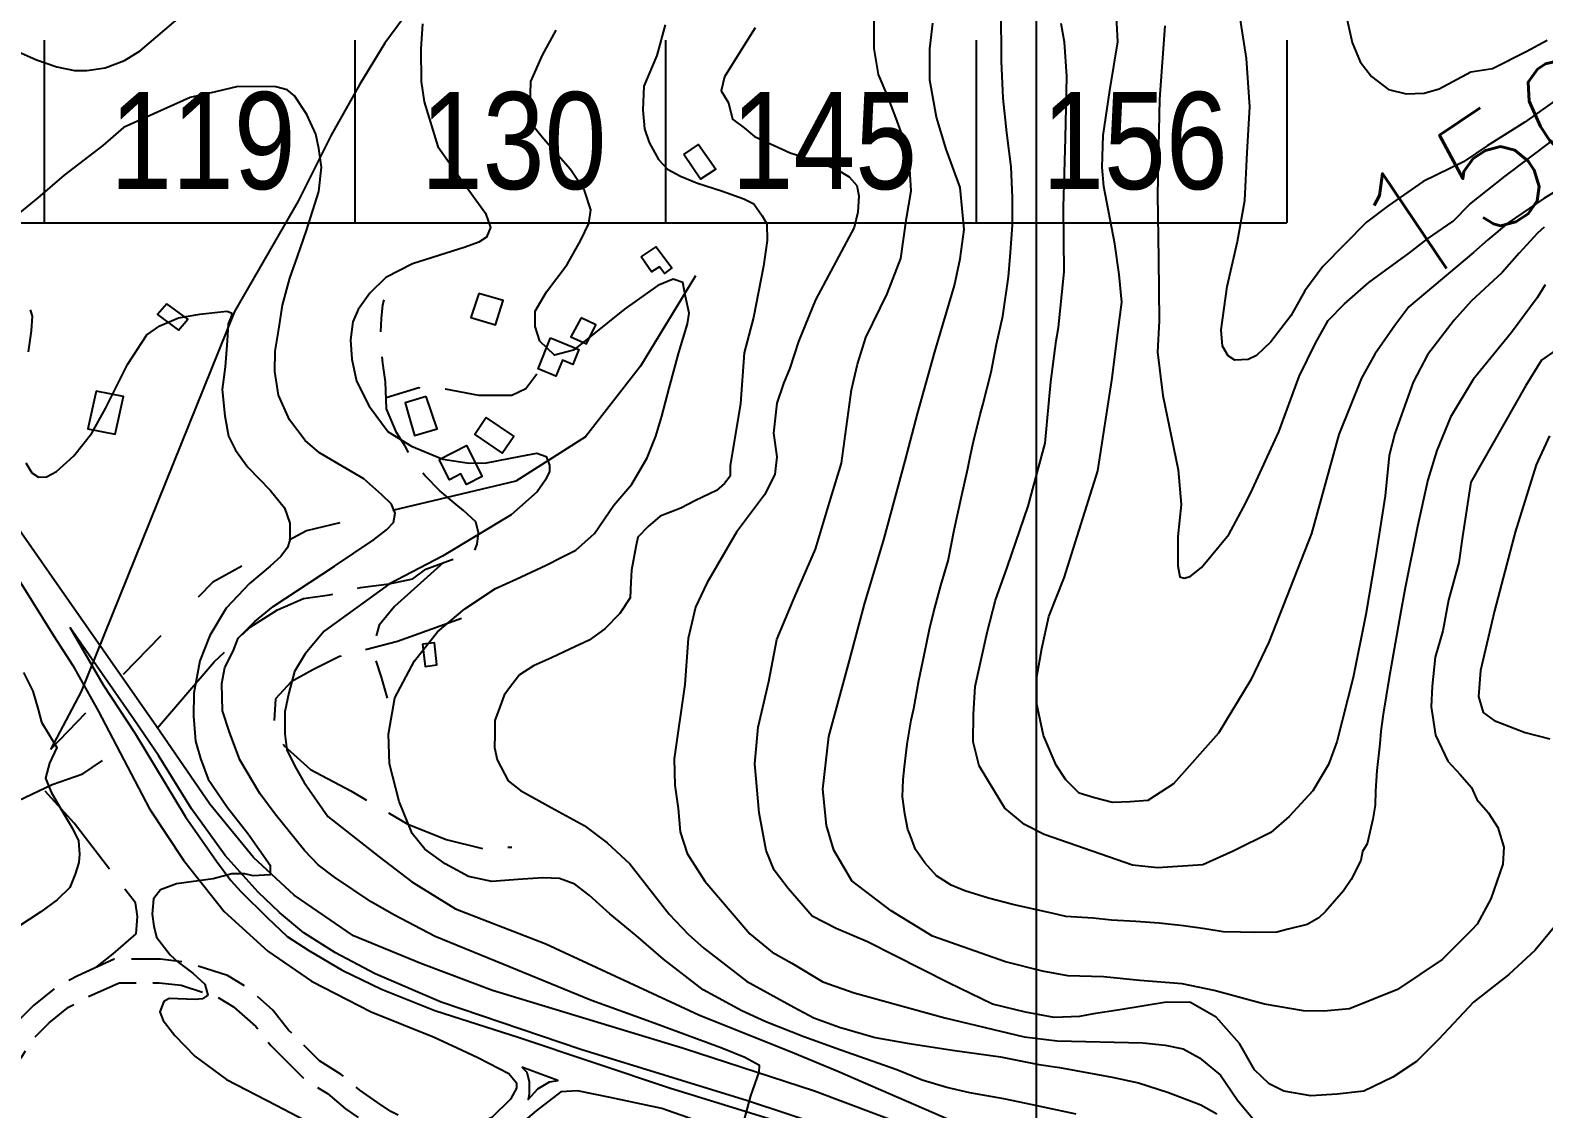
# Model space of a CAD drawing. Header units: millimetres. Extents: x 548366 to 1117317, y 7446967 to 14899125.
# Drawn here: x 549987 to 550548, y 7453730 to 7454129 of the extents above; entities that cross this region are included whole.
import ezdxf
from ezdxf.enums import TextEntityAlignment as Align

# ---------------------------------------------------------------- set-up
doc = ezdxf.new("R2010")
doc.units = ezdxf.units.MM
doc.header["$MEASUREMENT"] = 0
for name, pattern in [('CAMINHO', [3.75, 3, -0.75]), ('MEIO-FIOx2', [20, 15, -5]), ('RIO_PERIODICO', [5.8, 3, -0.4, 0.4, -0.4, 0.4, -0.4, 0.4, -0.4])]:
    doc.linetypes.add(name, pattern=pattern)
for name, color, linetype in [('AUTO_ESTRADA', 224, 'Continuous'), ('CAMINHO', 1, 'CAMINHO'), ('CURVA_INTERMEDIÁRIA', 32, 'Continuous'), ('CURVA_MESTRA', 36, 'Continuous'), ('EDIFICAÇÃO', 7, 'Continuous'), ('MALHA_TM', 8, 'Continuous'), ('RADIAIS', 222, 'Continuous'), ('RIO_PERIÓDICO', 4, 'RIO_PERIODICO'), ('RIO_PERMANENTE', 4, 'Continuous'), ('RUA_PAV_C_MEIO_FIO', 1, 'MEIO-FIOx2'), ('TXT_CURVA_MESTRA', 7, 'Continuous')]:
    doc.layers.add(name, color=color, linetype=linetype)
doc.styles.add('ar_n', font='ARIALN.TTF', dxfattribs={"height": 30})
doc.styles.add('ROMANS', font='romans.shx')

msp = doc.modelspace()

# ---------------------------------------------------------------- linework, layer by layer
at = {"layer": 'AUTO_ESTRADA'}
for points in [[(550427.07, 7453679.34), (550334.34, 7453714.89), (550277.92, 7453736.08), (550229.4, 7453751.88), (550158.6, 7453773.42), (550132, 7453783.48), (550107.01, 7453793.71), (550085.08, 7453808.79), (550069.99, 7453822.79), (550053.81, 7453842.55), (550034.05, 7453871.27), (550001.7, 7453917.6), (549984.01, 7453942.95), (549968.65, 7453965.98)], [(549975.41, 7453937.84), (549995.9, 7453905.08), (550003.09, 7453893.94), (550012.44, 7453877.07), (550031.48, 7453840.8), (550044.06, 7453821.76), (550059.16, 7453802.73), (550075.33, 7453788.01), (550091.5, 7453776.88), (550113.57, 7453765.49), (550137.01, 7453756.12), (550145.46, 7453752.18), (550153.16, 7453748.61), (550164.63, 7453742.61), (550167.44, 7453739.23), (550167.44, 7453737.27)], [(550481.45, 7453650.39), (550439.28, 7453664.75), (550411.29, 7453673.33), (550382.74, 7453680.6), (550351.65, 7453687.26), (550329.75, 7453693.09), (550297.87, 7453704.16), (550270.25, 7453712.55), (550221.36, 7453729.7), (550202.15, 7453733.81), (550190.02, 7453736.23), (550183.86, 7453735.86), (550174.72, 7453728.77), (550167.54, 7453722.79), (550166.26, 7453721.95)]]:
    msp.add_lwpolyline(points, dxfattribs=at)
at = {"layer": 'AUTO_ESTRADA', "color": 1}
msp.add_lwpolyline([(550342.39, 7453703.02), (550253.09, 7453732.51), (550191.27, 7453751.54), (550139.52, 7453769.14), (550115.08, 7453779.55), (550100.34, 7453787.45), (550088.67, 7453794.78), (550079.68, 7453802.32), (550071.78, 7453809.87), (550059.56, 7453823.51), (550046.98, 7453840.75), (550034.76, 7453860.5), (550025.77, 7453873.79), (550002.05, 7453907.9), (550014.27, 7453886.72), (550026.14, 7453868.74), (550044.83, 7453837.85), (550056.34, 7453821.33), (550061.65, 7453814.16), (550061.65, 7453814.16), (550065.25, 7453810.19), (550075.02, 7453800.51), (550082.53, 7453793.48), (550090.47, 7453788.3), (550102.87, 7453780.95), (550117.43, 7453773.93), (550137.19, 7453766.03), (550168.46, 7453755.98), (550224.17, 7453737.3), (550262.63, 7453725.45)], dxfattribs=at)
msp.add_lwpolyline([(550169.38, 7453745), (550171.26, 7453743.13), (550172.2, 7453739.56), (550172.2, 7453735.05), (550171.83, 7453732.99), (550175.4, 7453736.93), (550179.72, 7453739.56), (550182.72, 7453740.12)], close=True, dxfattribs=at)
at = {"layer": 'CAMINHO', "ltscale": 12.5, "flags": 128}
for points in [[(550034.37, 7453870.8), (550055.38, 7453895.27), (550062.74, 7453902.16), (550068.72, 7453908.14), (550078.84, 7453914.57), (550088.5, 7453918.71), (550098.16, 7453920.09), (550109.66, 7453922.85), (550120.25, 7453924.23), (550128.99, 7453926.07), (550133.9, 7453929.63), (550143.29, 7453933.15), (550151.53, 7453935.26), (550152.91, 7453938.94), (550153.37, 7453943.07), (550152.45, 7453947.21), (550147.85, 7453951.35), (550145.09, 7453953.65), (550139.11, 7453958.7), (550133.59, 7453964.22), (550129.45, 7453969.28), (550126.23, 7453975.25), (550123.01, 7453980.31), (550119.33, 7453989.04), (550118.87, 7453999.15), (550117.95, 7454006.05), (550117.03, 7454014.78), (550117.49, 7454022.6), (550117.95, 7454027.66), (550118.41, 7454029.49)], [(550175.05, 7454001.97), (550170.95, 7453996.51), (550165.7, 7453993.98), (550153.51, 7453993.98), (550141.11, 7453996.4), (550131.23, 7453996.82), (550119.14, 7453993.14)], [(550140.43, 7453932.08), (550122.31, 7453915.76), (550116.52, 7453908.87), (550115.14, 7453903.36), (550114.86, 7453897.29), (550117.35, 7453889.57), (550119.55, 7453881.86)], [(550147.14, 7453911.35), (550123.41, 7453902.8), (550101.9, 7453897.29), (550091.97, 7453892.33), (550083.97, 7453887.92), (550078.17, 7453881.58), (550077.62, 7453873.59), (550081.21, 7453864.22), (550091.14, 7453855.39), (550106.03, 7453847.4), (550127, 7453835.27), (550141.41, 7453829.36), (550155.2, 7453826.05), (550165.69, 7453826.6)], [(549937.22, 7453824.26), (549969.67, 7453838.02), (549982.9, 7453843.82), (549995.44, 7453849.85), (550006.82, 7453853.8), (550020.02, 7453862.63)], [(550011.63, 7453781.96), (550017.96, 7453786.96), (550026.56, 7453794.38), (550027.02, 7453800.88), (550026.32, 7453805.99), (550022.14, 7453811.33), (550003.57, 7453835.46), (549992.08, 7453848.23)]]:
    msp.add_lwpolyline(points, dxfattribs=at)
at = {"layer": 'CURVA_INTERMEDIÁRIA'}
for points, elevation in [([(550557.87, 7454073), (550548.1, 7454067.05), (550534.98, 7454058.06), (550527.36, 7454051.78), (550522.04, 7454046.98), (550498.19, 7454026.86), (550492.93, 7454019.96), (550485.48, 7454009.3), (550480.64, 7454000.5), (550472.25, 7453979.62), (550462.11, 7453942.85), (550446.3, 7453902.56), (550439.6, 7453888.55), (550427.6, 7453868.82), (550410.87, 7453850.02), (550401.43, 7453843.82), (550394.83, 7453843.33), (550388.27, 7453843.08), (550381.7, 7453844.85), (550375.98, 7453846.55), (550371.01, 7453851.51), (550367.5, 7453856.92), (550362.79, 7453867.96), (550360.3, 7453879.61), (550360.27, 7453889.74), (550362.13, 7453900.28), (550364.74, 7453912.06), (550370.37, 7453926.42), (550382.94, 7453966.09), (550388.15, 7454000.41), (550390.26, 7454017.4), (550391.75, 7454028.68), (550390.77, 7454038.83), (550389.15, 7454050.24), (550385.15, 7454071.53), (550384.53, 7454078.72), (550384.9, 7454090.38), (550387.29, 7454107.09), (550390.27, 7454125.2), (550389.39, 7454141.79)], 140), ([(550564.53, 7454112.02), (550541.17, 7454095.34), (550527.13, 7454086.58), (550518.36, 7454080.7), (550503.46, 7454073.32), (550490.49, 7454064.31), (550482.48, 7454058.31), (550466.27, 7454041.8), (550459.56, 7454032.78), (550454.38, 7454023.54), (550447.03, 7454013.9), (550441.74, 7454008.82), (550438.55, 7454007.33), (550433.62, 7454007.18), (550431.23, 7454008.71), (550429.07, 7454012.3), (550428.56, 7454018.4), (550430.87, 7454034.4), (550434.68, 7454051.06), (550437.4, 7454066.34), (550438.23, 7454084.13), (550439.15, 7454101.1), (550437.97, 7454118.95), (550434.63, 7454140.34)], 160), ([(549981.6, 7454122), (549989.64, 7454118.41), (549997.17, 7454115.84), (550003.68, 7454114.47), (550008.3, 7454114.47), (550014.98, 7454115.5), (550022.17, 7454118.24), (550027.99, 7454121.83), (550046.31, 7454137.39)], 60), ([(550548.6, 7454035.03), (550545.7, 7454030.25), (550536.2, 7454017.4), (550521.93, 7453999.92), (550513.58, 7453986), (550508.49, 7453973.67), (550505.15, 7453962.75), (550501.29, 7453945.49), (550496.74, 7453922.7), (550494.89, 7453912.53), (550490.79, 7453889.41), (550488.56, 7453875.93), (550487.78, 7453869.63), (550487.44, 7453864.83), (550486.28, 7453855.05), (550485.74, 7453847.36), (550485.6, 7453842.19), (550484.82, 7453836.98), (550482.69, 7453827.79), (550480.99, 7453824.92), (550480.32, 7453821.65), (550476.73, 7453814.52), (550473.98, 7453810.4), (550467.29, 7453802.73), (550464.74, 7453800.38), (550460.48, 7453797.95), (550453.38, 7453796.12), (550449.23, 7453795.07), (550441.11, 7453794.93), (550435.7, 7453795), (550429.39, 7453795.13), (550422.52, 7453796.28), (550414.69, 7453797.44), (550405.66, 7453798.35), (550396.98, 7453798.99), (550387.92, 7453799.56), (550381.13, 7453800.21), (550370.98, 7453800.85), (550365.78, 7453802.07), (550360.81, 7453803.22), (550351.38, 7453805.25), (550342.42, 7453807.7), (550333.63, 7453810.43), (550328.57, 7453812.51), (550323.06, 7453815.88), (550318.73, 7453820.72), (550315.27, 7453825.65), (550313.2, 7453831.36), (550312.45, 7453833.14), (550311.41, 7453838.88), (550310.56, 7453845.2), (550310.8, 7453851.68), (550311.27, 7453856.34), (550312.18, 7453864.74), (550313.74, 7453873.65), (550314.69, 7453877.94), (550316.55, 7453888.37), (550318.51, 7453897.69), (550320.54, 7453907.39), (550322.03, 7453913.4), (550324.71, 7453923.6), (550327.38, 7453932.67), (550329.72, 7453944.76), (550332.19, 7453955.93), (550334.67, 7453966.97), (550335.67, 7453971.87), (550336.8, 7453977), (550339.34, 7453986.99), (550340.25, 7453990.61), (550343.4, 7454002.7), (550345.36, 7454013.09), (550347.66, 7454023.46), (550349.79, 7454037.98), (550350.47, 7454047.09), (550351.25, 7454057.15), (550351.28, 7454067.41), (550350.78, 7454078.82), (550349.12, 7454091.35), (550347.83, 7454104.29), (550347.22, 7454117.93), (550347.03, 7454137.47)], 120), ([(550474.48, 7454136.55), (550477.16, 7454124.94), (550480.04, 7454117.69), (550484.34, 7454112.27), (550490.61, 7454107.51), (550497.17, 7454105.82), (550503.85, 7454106.16), (550509.35, 7454107.78), (550521.15, 7454114.07), (550529.1, 7454115.3), (550541.62, 7454121.53), (550549.45, 7454125.76)], 170), ([(550132.61, 7454131.79), (550131.97, 7454122.54), (550132.14, 7454110.47), (550133.27, 7454102.93), (550138.31, 7454086.35), (550147.23, 7454073.69), (550155.98, 7454061.62), (550157.79, 7454056.37), (550156.32, 7454052.77), (550153.56, 7454050.93), (550148.39, 7454048.98), (550128.95, 7454042.78), (550119.06, 7454037.72), (550113.08, 7454031.97), (550108.76, 7454025.95), (550106.81, 7454021.35), (550105.95, 7454014.63), (550106.39, 7454007.52), (550108.22, 7453999.31), (550112.9, 7453990.02), (550119.91, 7453980.6), (550128.54, 7453975.2), (550140.15, 7453970.37), (550149.93, 7453968.99), (550156.32, 7453969.08), (550169.08, 7453971.49), (550174.95, 7453972.64), (550178.4, 7453971.38), (550179.71, 7453968.24), (550179.71, 7453965.82), (550178.17, 7453962.76), (550175.18, 7453958.28), (550165.52, 7453949.77), (550140.04, 7453934.4), (550120.37, 7453924.18), (550096.22, 7453906.71), (550089.09, 7453898.2), (550085.18, 7453891.65), (550083.06, 7453883.77), (550081.67, 7453876.74), (550081.58, 7453868.59), (550082.37, 7453862.71), (550085.27, 7453856.64), (550088.84, 7453850.55), (550097.6, 7453837.92), (550116.63, 7453822.95), (550128.71, 7453813.76), (550144.81, 7453803.76), (550178.33, 7453790.73), (550235.03, 7453764.41), (550270.49, 7453750.22), (550286.49, 7453743.56), (550327.85, 7453725.66)], 60), ([(550374.9, 7453727.56), (550358.73, 7453731.05), (550348.08, 7453733.24), (550335.41, 7453735.44), (550326.96, 7453737.46), (550317.84, 7453740.16), (550308.38, 7453744.05), (550287.62, 7453751.36), (550273.94, 7453756.25), (550259.91, 7453761.83), (550250.96, 7453765.88), (550236.6, 7453773.64), (550221.97, 7453785.03), (550211.83, 7453793.8), (550202.03, 7453801.91), (550194.43, 7453808.83), (550189.02, 7453812.88), (550183.45, 7453814.91), (550177.2, 7453815.25), (550167.95, 7453814.62), (550158.32, 7453813.78), (550149.71, 7453815.64), (550141.09, 7453820.36), (550133.49, 7453825.77), (550128.75, 7453831.68), (550124.02, 7453843.49), (550120.4, 7453857.48), (550120.07, 7453868.45), (550122.43, 7453881.96), (550129.7, 7453895.63), (550138.17, 7453906.38), (550148.31, 7453914.99), (550159.63, 7453922.42), (550167.4, 7453925.97), (550178.48, 7453931.09), (550184.22, 7453934.13), (550189.46, 7453936.66), (550196.39, 7453942.91), (550203.48, 7453953.38), (550210.24, 7453961.14), (550215.87, 7453970.86), (550219.08, 7453978.97), (550221.28, 7453986.39), (550223.98, 7453996.69), (550227.56, 7454009.97), (550230.77, 7454020.61), (550231.45, 7454024.49), (550230.09, 7454030.73), (550229.08, 7454035.97), (550225.53, 7454037.15), (550219.79, 7454034.79), (550207.45, 7454026.01), (550188.53, 7454010.81), (550181.49, 7454008.95), (550176.09, 7454014.18), (550174.4, 7454019.58), (550174.4, 7454025.32), (550178.62, 7454032.41), (550186.22, 7454042.54), (550191.34, 7454051.59), (550194.21, 7454057.84), (550195.06, 7454062.9), (550192.69, 7454069.99), (550187.45, 7454077.76), (550177.47, 7454089.19), (550173.25, 7454094.43), (550172.57, 7454101.35), (550172.74, 7454110.46), (550177.13, 7454120.26), (550182.22, 7454129.5)], 70), ([(550222.51, 7454131.43), (550219.49, 7454120.02), (550214.63, 7454108.72), (550214.33, 7454099.9), (550214.94, 7454092.89), (550216.61, 7454087.87), (550220.12, 7454081.48), (550223.47, 7454077.98), (550228.19, 7454075.39), (550234.57, 7454072.79), (550243.46, 7454069.89), (550251.66, 7454066.93), (550255.47, 7454065.1), (550258.51, 7454060.69), (550260.19, 7454057.64), (550260.34, 7454051.55), (550258.97, 7454041.97), (550255.31, 7454022.94), (550251.81, 7454009.85), (550250.43, 7453991.05), (550246.64, 7453967.97), (550246.64, 7453964.16), (550244.51, 7453961.42), (550241.62, 7453958.84), (550233.8, 7453955.07), (550228.33, 7453952.27), (550220.73, 7453949.27), (550216.26, 7453945.48), (550212.46, 7453941.56), (550211.65, 7453937.9), (550210.1, 7453929.27), (550209.87, 7453924.81), (550209.62, 7453919.05), (550205.73, 7453913.14), (550200.23, 7453907.53), (550194.43, 7453903.3), (550187.23, 7453899.98), (550180.48, 7453896.74), (550173.71, 7453893.78), (550168.63, 7453890.45), (550164.88, 7453885.68), (550162.93, 7453882.86), (550161.36, 7453878.82), (550159.48, 7453873.56), (550159.48, 7453868.31), (550159.35, 7453863.5), (550160.36, 7453858.96), (550164.4, 7453851.15), (550168.93, 7453847.62), (550180.3, 7453841.22), (550192.51, 7453834.64), (550201.08, 7453828.14), (550209.48, 7453820.41), (550224.08, 7453801.76), (550231.06, 7453794.34), (550236.86, 7453789.14), (550245.03, 7453782.8), (550252.74, 7453776.9), (550270.21, 7453767.29), (550277.63, 7453763.26), (550287.19, 7453759.82), (550300.43, 7453756.02), (550312.93, 7453753.83), (550329.92, 7453751.23), (550346.84, 7453748.81), (550360.99, 7453746.03), (550368.66, 7453744.85), (550388.19, 7453741.28), (550397.97, 7453739.16), (550409.09, 7453735.6), (550421.07, 7453731.01), (550427.04, 7453727.65)], 80), ([(550255.96, 7454130.36), (550249.22, 7454119.75), (550244.5, 7454112.17), (550243.31, 7454106.95), (550245.97, 7454102.57), (550247.54, 7454096.44), (550251.79, 7454093.3), (550255.67, 7454090.1), (550268.82, 7454084.04), (550278.26, 7454081.01), (550286.02, 7454077.98), (550290.74, 7454075.11), (550293.61, 7454071.9), (550294.28, 7454068.04), (550293.94, 7454061.98), (550292.57, 7454056.31), (550278.23, 7454029.53), (550272, 7454014.04), (550268.77, 7454004.14), (550266.41, 7453998.41), (550263.88, 7453991.17), (550262.7, 7453980.06), (550263.88, 7453971.3), (550263.18, 7453964.79), (550259.31, 7453957.21), (550249.02, 7453943.4), (550238.04, 7453924.44), (550233.83, 7453915.52), (550231.13, 7453903.9), (550229.78, 7453886.89), (550225.91, 7453859.31), (550226.08, 7453849.55), (550227.43, 7453840.96), (550228.1, 7453832.2), (550230.73, 7453824.2), (550237.27, 7453814.02), (550253.96, 7453794.49), (550262.22, 7453787.58), (550269.47, 7453783.54), (550280.94, 7453776.63), (550292.57, 7453772.59), (550326.22, 7453763.29), (550355.56, 7453756.22), (550367.87, 7453754.71), (550399.57, 7453754.03), (550407.83, 7453753.19), (550414.48, 7453751.8), (550420.55, 7453748.43), (550428.28, 7453742.03), (550434.66, 7453732.82), (550441.89, 7453724.04)], 90), ([(550552.66, 7454010.86), (550547.35, 7454007.07), (550541.43, 7453997.69), (550521.16, 7453961.95), (550517.97, 7453941.78), (550516.69, 7453932.08), (550512.84, 7453918.1), (550510.67, 7453906.73), (550507.91, 7453897.03), (550506.82, 7453886.3), (550506.43, 7453878.62), (550508, 7453868.03), (550512.54, 7453858.48), (550517.17, 7453853.56), (550521.31, 7453848.7), (550523.36, 7453844.19), (550527.48, 7453839.43), (550531.13, 7453833.82), (550533.29, 7453826.55), (550532.92, 7453820.25), (550528.52, 7453807.37), (550523.41, 7453798.08), (550521.42, 7453795.9), (550510.52, 7453784.86), (550493.89, 7453773.74), (550476.17, 7453766.69), (550466.6, 7453765.75), (550459.08, 7453765.9), (550444.65, 7453768.41), (550426.03, 7453773.43), (550414.11, 7453775.94), (550398.43, 7453777.19), (550384.94, 7453778.44), (550371.77, 7453778.91), (550362.34, 7453780.65), (550348.7, 7453784.1), (550321.66, 7453793.59), (550306.3, 7453802.99), (550291.72, 7453814.11), (550285.11, 7453825.48), (550282.29, 7453834.56), (550281.04, 7453848.03), (550283.25, 7453867.57), (550290.31, 7453893.88), (550296.44, 7453916.72), (550303.65, 7453941), (550311.52, 7453969.8), (550316.07, 7453987.18), (550322.5, 7454010.26), (550329.74, 7454034.83), (550331.93, 7454044.7), (550333.34, 7454055.51), (550331.91, 7454071.09), (550326.74, 7454085.34), (550323.13, 7454097.25), (550320.62, 7454110.98), (550320.62, 7454122.57), (550321.72, 7454132.12)], 110), ([(550548.22, 7454056.49), (550545.82, 7454054.17), (550539.06, 7454046.76), (550532.73, 7454039.64), (550521.2, 7454029.01), (550514.9, 7454021.9), (550505.07, 7454009.15), (550499.75, 7453998.93), (550492.99, 7453979.92), (550490.82, 7453971.8), (550489.4, 7453956.82), (550485.79, 7453933.99), (550482.25, 7453912.85), (550477.5, 7453889.42), (550471.43, 7453865.63), (550468.37, 7453857.18), (550462.54, 7453847.44), (550453.74, 7453837.93), (550447, 7453831.98), (550433.05, 7453825.09), (550421.74, 7453820), (550404.97, 7453818.91), (550395.72, 7453819.85), (550363.02, 7453831.23), (550355.7, 7453835.01), (550348.38, 7453841.06), (550344.59, 7453847.37), (550338.87, 7453856.77), (550336.65, 7453865.62), (550336.83, 7453875.74), (550337.43, 7453886.11), (550341.87, 7453906.17), (550344.93, 7453918.1), (550349.38, 7453930.68), (550357.12, 7453952.97), (550363.31, 7453976.38), (550365.41, 7453999.11), (550367.39, 7454014.26), (550368.37, 7454019.23), (550370.35, 7454039.89), (550370.11, 7454063.81), (550370.94, 7454089.4), (550371.36, 7454112.46), (550370.58, 7454125.04), (550369.27, 7454131.99)], 130), ([(549985.63, 7453969.05), (549987.85, 7453965.39), (549990.27, 7453963.75), (549993.35, 7453963.85), (549997.02, 7453965.87), (550003.39, 7453971.66), (550010.05, 7453980.04), (550015.19, 7453989.19), (550023.3, 7454005.48), (550030.44, 7454016.47), (550035.3, 7454019.88), (550042.24, 7454022.77), (550050.15, 7454024.12), (550060.09, 7454025.28), (550061.83, 7454024.7), (550061.83, 7454023.54), (550060.67, 7454020.61), (550060.29, 7454014.34), (550059.51, 7454004.61), (550058.38, 7453996.25), (550059.44, 7453986.52), (550060.69, 7453978.9), (550063.39, 7453973.7), (550067.94, 7453967.48), (550076.14, 7453958.9), (550081.54, 7453952.34), (550083.47, 7453946.7), (550083.47, 7453940.34), (550082.61, 7453937.73), (550080.1, 7453934.36), (550076.24, 7453930.79), (550068.5, 7453924.38), (550059.91, 7453915.22), (550053.81, 7453905.05), (550050.14, 7453895.6), (550047.92, 7453883.65), (550047.72, 7453875.1), (550048.49, 7453865.85), (550050.42, 7453859.39), (550053.16, 7453851.81), (550060.4, 7453841.3), (550068.02, 7453831.47), (550076.14, 7453819.87), (550076.16, 7453816.27), (550069.83, 7453815.9), (550066.85, 7453816.64), (550063.87, 7453816.64), (550061.95, 7453816.72), (550055.08, 7453814.87), (550041.45, 7453812.92), (550035.57, 7453810.75), (550032.95, 7453807.35), (550032.42, 7453801.76), (550033.02, 7453797.32), (550034.03, 7453793.15), (550039.07, 7453786.71), (550042.12, 7453783.96), (550047.53, 7453779.87), (550051.93, 7453775.77), (550053.1, 7453771.66), (550051.05, 7453770.35), (550048.38, 7453770.07), (550038.8, 7453770.48), (550036.72, 7453769.37), (550035.33, 7453765.49), (550036.58, 7453762.3), (550040.88, 7453756.76), (550048.24, 7453749.14), (550059.95, 7453740.45), (550078.41, 7453730.89), (550094.5, 7453722.57)], 40), ([(549987.26, 7454025.84), (549987.97, 7454023.38), (549987.61, 7454018.03), (549986.49, 7454010.26)], 40), ([(549984.74, 7453891.28), (549988.23, 7453884.4), (549990.24, 7453877.56), (549991.43, 7453872.94), (549997.1, 7453863.58), (549994.44, 7453857.68), (549992.95, 7453852.11), (549995.08, 7453846.96), (549998.29, 7453841.42), (550002.96, 7453833.44), (550005.2, 7453828.9), (550005.52, 7453824.01), (550005.31, 7453820.92), (550003.95, 7453816.52), (550001.94, 7453811.65), (549997.27, 7453807.04), (549991.14, 7453802.58), (549982.56, 7453796.92)], 30)]:
    msp.add_lwpolyline(points, dxfattribs=dict(at, elevation=elevation))
at = {"layer": 'CURVA_MESTRA'}
for points, elevation in [([(550553.24, 7453798.42), (550544.89, 7453788.36), (550535.25, 7453779.31), (550522.04, 7453769.14), (550509.23, 7453755.33), (550500.97, 7453747.08), (550492.2, 7453741.35), (550481.41, 7453736.13), (550471.63, 7453734.95), (550461.77, 7453734.41), (550451.82, 7453736.09), (550446.42, 7453738.78), (550440.95, 7453744.07), (550435.36, 7453753.73), (550426.7, 7453763.54), (550417.25, 7453768.93), (550408.32, 7453769.1), (550391.04, 7453766.29), (550381.26, 7453764.78), (550376.03, 7453763.77), (550366.76, 7453763.43), (550356.14, 7453765.45), (550343.9, 7453768.35), (550327.55, 7453776.26), (550297.54, 7453791.42), (550285.9, 7453796.47), (550277.02, 7453801), (550268.11, 7453811.23), (550262.96, 7453818.05), (550259.94, 7453825.3), (550257.37, 7453839.31), (550255.78, 7453857.45), (550257.04, 7453871.07), (550261, 7453888.01), (550263.99, 7453903.6), (550270.38, 7453918.91), (550278.3, 7453937.04), (550283.47, 7453954.38), (550287.92, 7453968.96), (550291.55, 7453996.1), (550293.82, 7454005.61), (550296.86, 7454015.5), (550304.88, 7454031.67), (550309.86, 7454044.81), (550311.98, 7454059.72), (550313.66, 7454069.91), (550312.89, 7454083.83), (550308.05, 7454097.05), (550304.87, 7454105.51), (550301.55, 7454113.05), (550300.04, 7454122.67), (550300.04, 7454136.7)], 100), ([(550407.77, 7454131.05), (550405.72, 7454103.85), (550404.95, 7454068.51), (550405.41, 7454044.62), (550405.58, 7454021.73), (550404.99, 7454010.03), (550406.96, 7453994.06), (550412.68, 7453966.47), (550413.81, 7453953.65), (550412.53, 7453941.71), (550412.5, 7453930.89), (550413.23, 7453926.8), (550414.86, 7453926.26), (550417.11, 7453926.92), (550421.35, 7453930.23), (550431.42, 7453942.55), (550436.72, 7453952.34), (550439.51, 7453957.72), (550449.92, 7453980.55), (550457.54, 7454001.07), (550463.52, 7454013.41), (550468.3, 7454021.78), (550474.29, 7454027.95), (550483.26, 7454035.92), (550498.41, 7454046.87), (550504.99, 7454052.05), (550514.56, 7454058.62), (550520.72, 7454064.97), (550533.89, 7454075.36), (550551.43, 7454088.62)], 150), ([(550251.42, 7453723.87), (550254.36, 7453734.35), (550257.42, 7453743.14), (550257.46, 7453745.68), (550252.05, 7453748.55), (550243.54, 7453752), (550217.09, 7453761.77), (550195.24, 7453769.7), (550165.1, 7453782.11), (550137.33, 7453793.42), (550122.04, 7453801.47), (550113.64, 7453806.29), (550100.07, 7453815.49), (550093.91, 7453820.04), (550088.85, 7453825.33), (550078.04, 7453838.77), (550072.41, 7453846.47), (550064.93, 7453859), (550061.13, 7453869.22), (550058.49, 7453877.12), (550058.31, 7453887.23), (550059.33, 7453893.12), (550062.49, 7453899.26), (550064.36, 7453904.06), (550070.46, 7453910.27), (550077.24, 7453915.79), (550100.01, 7453930.73), (550114.39, 7453940.38), (550119.34, 7453944.17), (550121.89, 7453946.92), (550122.49, 7453950.42), (550121.12, 7453953.74), (550117.62, 7453957.24), (550110.94, 7453963.08), (550102.89, 7453967.79), (550094.49, 7453972.73), (550089.2, 7453977.33), (550083.37, 7453985.02), (550079.26, 7453994.2), (550077.9, 7454002.98), (550077.98, 7454010.49), (550079.41, 7454018.67), (550080.78, 7454027.54), (550083.51, 7454037.52), (550086.35, 7454045.61), (550089.6, 7454055.24), (550094.22, 7454069.63), (550095.16, 7454078.67), (550094.22, 7454085.58), (550093.11, 7454090.87), (550089.77, 7454098.26), (550085.16, 7454105.17), (550082.51, 7454107.39), (550078.27, 7454108.44), (550064.18, 7454108.61), (550055.98, 7454106.65), (550046.48, 7454104.56), (550035.52, 7454099.6), (550021.83, 7454093.44), (550014.23, 7454086.67), (549999.88, 7454075.76), (549990.11, 7454067.26), (549977.81, 7454057.28)], 50), ([(550550.28, 7453979.12), (550545.27, 7453968.33), (550537.58, 7453943.33), (550529.9, 7453914.13), (550524.71, 7453892.04), (550523.94, 7453882.46), (550525.67, 7453876.52), (550529.8, 7453873.48), (550541.23, 7453869.07), (550550.44, 7453866.77)], 100)]:
    msp.add_lwpolyline(points, dxfattribs=dict(at, elevation=elevation))
at = {"layer": 'EDIFICAÇÃO'}
for points in [[(550229.51, 7454083.37), (550234.91, 7454087.1), (550241.28, 7454077.98), (550235.6, 7454074.25)], [(550213.7, 7454045.38), (550219.18, 7454049.14), (550225.05, 7454041.33), (550222.27, 7454039.3), (550220.41, 7454041.72), (550217.53, 7454039.82)], [(550153.48, 7454031.88), (550150.59, 7454022.93), (550159.71, 7454020.23), (550162.49, 7454029.19)], [(550037.91, 7454027.97), (550034.48, 7454024), (550042.25, 7454018.23), (550045.67, 7454022.38)], [(550191.41, 7454022.83), (550187.64, 7454015.82), (550193.46, 7454013.13), (550196.92, 7454020.24)], [(550011.74, 7453995.69), (550008.67, 7453981.62), (550018.78, 7453979.63), (550021.83, 7453993.7)], [(550132.61, 7453901.86), (550133.57, 7453893.59), (550137.98, 7453894.14), (550137.02, 7453902.27)]]:
    msp.add_lwpolyline(points, close=True, dxfattribs=at)
at = {"layer": 'EDIFICAÇÃO', "ltscale": 0.3}
for points in [[(550180.11, 7454015.37), (550190.59, 7454011.13), (550188.33, 7454005.55), (550184.48, 7454007.11), (550182.08, 7454001.18), (550175.45, 7454003.87)], [(550134, 7453993.65), (550126.15, 7453991.35), (550127.58, 7453986.48), (550129.72, 7453979.18), (550138.02, 7453981.61)], [(550156.23, 7453985.85), (550151.99, 7453979.55), (550162.2, 7453972.66), (550166.45, 7453978.97)], [(550138.77, 7453970.29), (550148.9, 7453975.47), (550154.74, 7453964.05), (550148.88, 7453961.05), (550146.88, 7453964.95), (550142.62, 7453962.77)]]:
    msp.add_lwpolyline(points, close=True, dxfattribs=at)
at = {"layer": 'MALHA_TM'}
msp.add_lwpolyline([(550360, 7460415), (550360, 7450410)], dxfattribs=at)
at = {"layer": 'RADIAIS', "linetype": 'Continuous', "ltscale": 2.5}
for p, q in [((549992.42, 7454125.74), (549992.42, 7454058)), ((550107.54, 7454125.74), (550107.54, 7454058)), ((550222.67, 7454125.74), (550222.67, 7454058)), ((550337.79, 7454125.74), (550337.79, 7454058)), ((550452.92, 7454125.74), (550452.92, 7454058)), ((549762.16, 7454058), (550452.92, 7454058))]:
    msp.add_line(p, q, dxfattribs=at)
for radius in [4998.2, 3998.56]:
    msp.add_circle((554363.71, 7455412.75), radius, dxfattribs=at)
at = {"layer": 'RIO_PERIÓDICO', "ltscale": 50, "flags": 128}
msp.add_lwpolyline([(550233.74, 7454038.39), (550213.39, 7454004.95), (550193.04, 7453978.72), (550167.18, 7453962.22), (550089.7, 7453943.86), (550054.9, 7453924.84), (549994.76, 7453862.82)], dxfattribs=at)
at = {"layer": 'RIO_PERMANENTE', "linetype": 'Continuous'}
msp.add_lwpolyline([(550207.21, 7454258.62), (550206.82, 7454241.62), (550207.21, 7454221.29), (550203.21, 7454201.2), (550199.51, 7454190.84), (550193.88, 7454183.89), (550182.62, 7454178.59), (550171.03, 7454171.97), (550165.73, 7454170.65), (550159.1, 7454167.67), (550151.82, 7454163.7), (550145.86, 7454157.08), (550139.89, 7454152.11), (550129.96, 7454139.86), (550118.7, 7454124.64), (550109.43, 7454109.41), (550098.83, 7454090.55), (550086.56, 7454066.02), (550062.96, 7454025.12), (550006.16, 7453884.32), (549994.76, 7453862.82)], dxfattribs=at)
at = {"layer": 'RUA_PAV_C_MEIO_FIO', "ltscale": 1.25, "flags": 128}
for points in [[(549727.07, 7453736.8), (549732.04, 7453739.86), (549741.99, 7453747.01), (549754.34, 7453757.92), (549766.51, 7453768.14), (549775.8, 7453776.18), (549782.59, 7453783.62), (549786.7, 7453792.47), (549798.53, 7453815.11), (549800.13, 7453824.71), (549800.13, 7453828.33), (549800.55, 7453829.94), (549806.6, 7453834), (549812.74, 7453835), (549824, 7453834.92), (549832.3, 7453831.89), (549848.88, 7453831.36), (549858.81, 7453831.36), (549867.51, 7453831.36), (549877.87, 7453830.84), (549885.12, 7453830.84), (549894.03, 7453830.34), (549902.23, 7453828.81), (549912.59, 7453827.77), (549920.44, 7453826.3), (549926.89, 7453824.29), (549929.36, 7453820.42), (549932.15, 7453812.61), (549935.71, 7453806.51), (549937.96, 7453798.86), (549937.96, 7453788.12), (549937.96, 7453775.87), (549937.02, 7453764.5), (549931.83, 7453754.14), (549925.75, 7453745.03), (549918.98, 7453734.61), (549913.86, 7453726.44), (549906.48, 7453716.42), (549901.79, 7453707.06), (549900.62, 7453696.53), (549901.62, 7453682.58), (549912.75, 7453682.58), (549917.76, 7453683.29), (549925.72, 7453688.79), (549933.32, 7453696.39), (549940.22, 7453703.81), (549944.89, 7453709.52), (549950.44, 7453715.57), (549959.13, 7453724.25), (549967.43, 7453732.02), (549973.7, 7453738.29), (549983.89, 7453748.48), (549988.56, 7453755.73), (549994.26, 7453761.42), (550001.51, 7453767.22), (550008.79, 7453771.1), (550020.21, 7453776.33), (550027.52, 7453776.33), (550035.03, 7453776.33), (550043.14, 7453775.38), (550056.71, 7453771.02), (550062.65, 7453767.36), (550070.87, 7453760.12), (550076.48, 7453752.98), (550088.96, 7453740.51), (550097.42, 7453735.23), (550104.07, 7453729.61), (550110.98, 7453724.83), (550116.48, 7453720.98), (550125.16, 7453716.93), (550134.95, 7453715.21), (550148.61, 7453715.21), (550157.33, 7453716.37), (550158.77, 7453717.01)], [(550167.44, 7453737.27), (550165.18, 7453733.16), (550158.35, 7453726.34), (550154.94, 7453724.82), (550148.03, 7453723.9), (550135.71, 7453723.9), (550127.8, 7453725.3), (550120.84, 7453728.54), (550115.95, 7453731.96), (550109.37, 7453736.52), (550102.55, 7453742.28), (550094.41, 7453747.37), (550082.99, 7453758.77), (550077.21, 7453766.12), (550067.85, 7453774.38), (550060.37, 7453778.97), (550044.99, 7453783.91), (550035.54, 7453785.02), (550027.52, 7453785.02), (550018.32, 7453785.02), (550004.94, 7453778.9), (549996.71, 7453774.51), (549988.45, 7453767.91), (549981.75, 7453761.22), (549977.09, 7453753.97), (549967.55, 7453744.44), (549961.38, 7453738.27), (549953.09, 7453730.5), (549944.16, 7453721.59), (549938.32, 7453715.22), (549933.66, 7453709.53), (549927.06, 7453702.43), (549920.12, 7453695.5), (549914.5, 7453691.61), (549912.14, 7453691.27), (549909.71, 7453691.27), (549909.35, 7453696.35), (549910.26, 7453704.56), (549913.92, 7453711.86), (549921.06, 7453721.55), (549926.31, 7453729.94), (549933.01, 7453740.25), (549939.36, 7453749.76), (549945.54, 7453762.11), (549946.66, 7453775.51), (549946.66, 7453788.12), (549946.66, 7453800.11), (549943.76, 7453809.98), (549940.07, 7453816.3), (549937.22, 7453824.26)]]:
    msp.add_lwpolyline(points, dxfattribs=at)

# ---------------------------------------------------------------- texts
at = {"layer": 'RADIAIS', "linetype": 'Continuous', "ltscale": 2.5, "style": 'ar_n'}
for s, p in [('119', (550051.25, 7454070.54)), ('130', (550166.38, 7454070.54)), ('145', (550281.5, 7454070.54)), ('156', (550396.63, 7454070.54))]:
    msp.add_text(s, height=36, dxfattribs=at).set_placement(p, align=Align.CENTER)
at = {"layer": 'TXT_CURVA_MESTRA', "style": 'ROMANS'}
msp.add_text('150', height=42.5, rotation=33.9797, dxfattribs=at).set_placement((550528.93, 7454078.02, 150), align=Align.MIDDLE)

doc.saveas('drawing.dxf')
